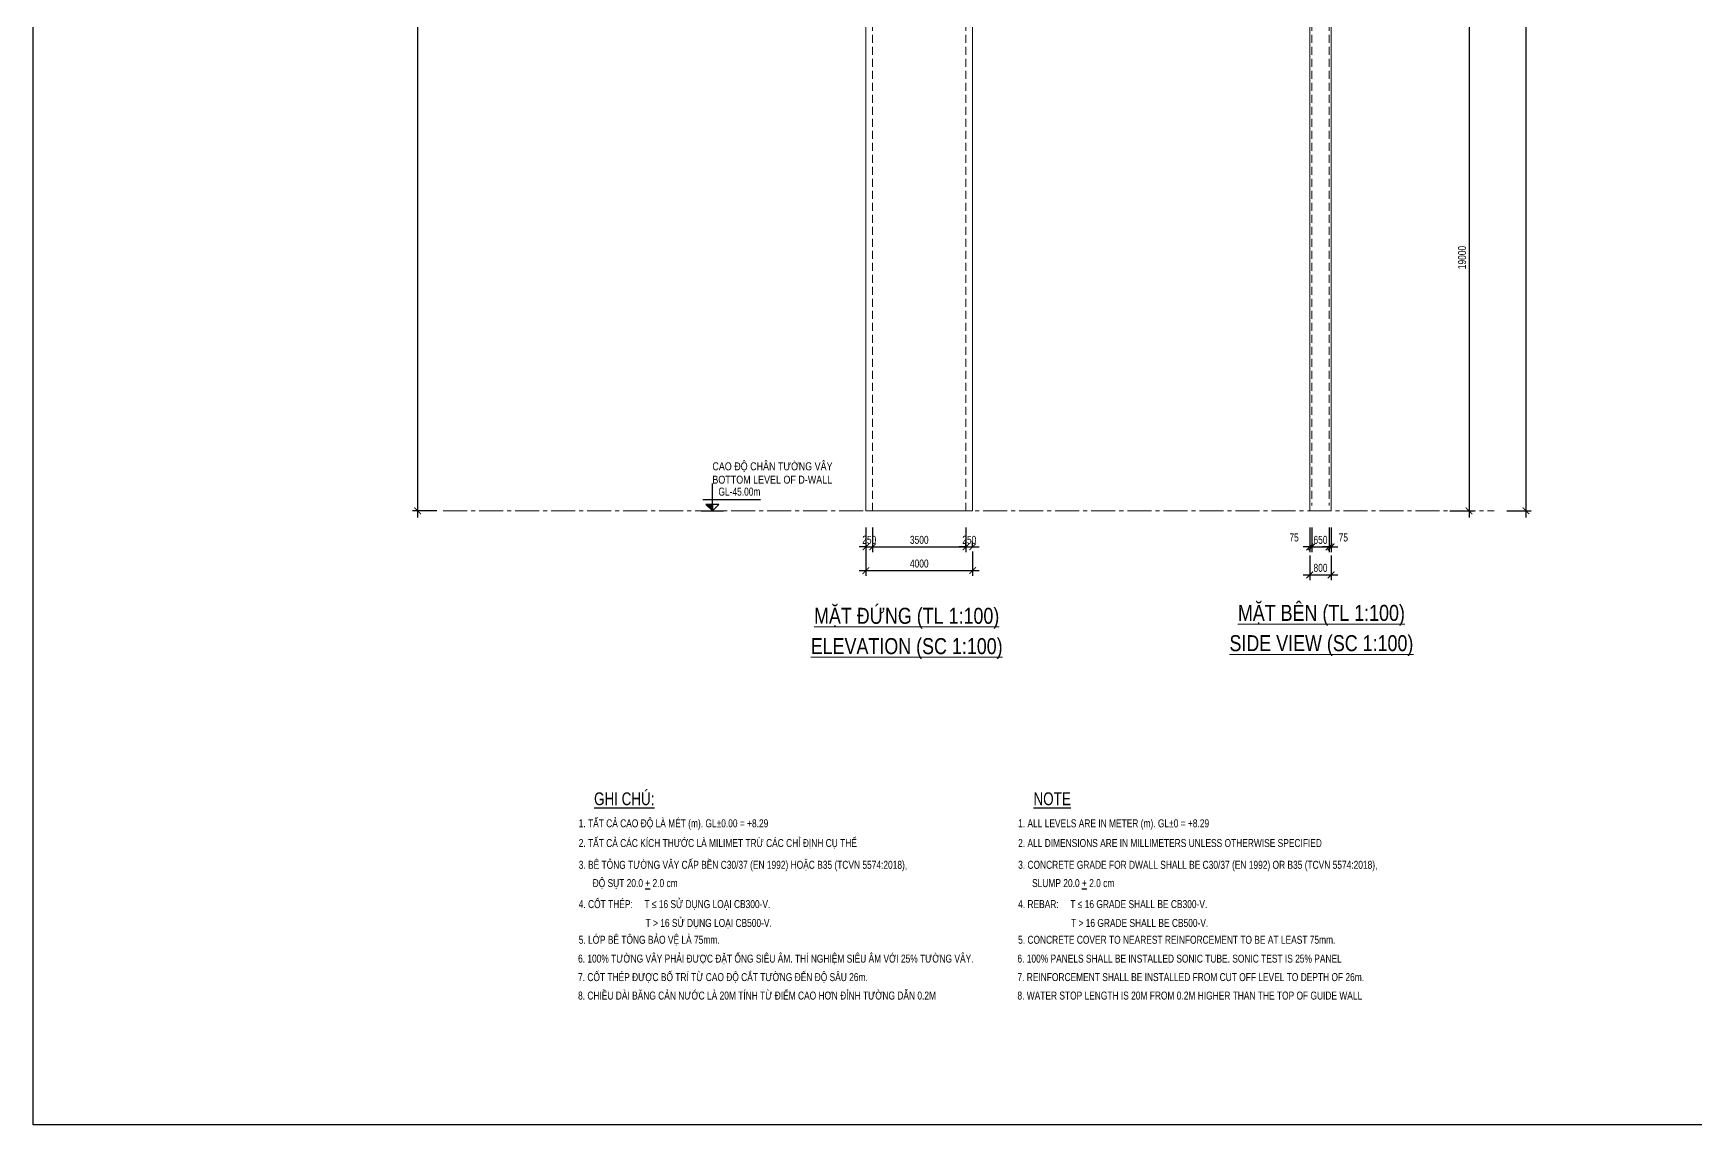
# Model space of a CAD drawing. Header units: millimetres. Extents: x 2746337 to 7547699, y -363432 to 15720.
# Drawn here: x 3258917 to 3321233, y -68024 to -27087 of the extents above; entities that cross this region are included whole.
import ezdxf
from ezdxf.enums import TextEntityAlignment as Align

# ---------------------------------------------------------------- set-up
doc = ezdxf.new("R2010")
doc.units = ezdxf.units.MM
doc.header["$LTSCALE"] = 1200
doc.header["$PDMODE"] = 3
doc.linetypes.add('CENTER2', pattern=[1.125, 0.75, -0.125, 0.125, -0.125])
doc.linetypes.add('HIDDEN', pattern=[0.375, 0.25, -0.125])
for name, color, linetype, lineweight in [('BOUND', 3, 'Continuous', 20), ('ENOTE', 2, 'Continuous', 15), ('Grid line', 160, 'CENTER2', 5), ('HIDE', 8, 'HIDDEN', 13), ('K-THUOC', 1, 'Continuous', 18), ('TEXTVN', 2, 'Continuous', 20)]:
    doc.layers.add(name, color=color, linetype=linetype, lineweight=lineweight)
for name, color, linetype in [('CDC.02.DIM', 1, 'Continuous'), ('CDC.06.TEXT', 2, 'Continuous'), ('CDC.10.HATCH', 251, 'Continuous'), ('CDC.11.NOTE', 8, 'Continuous')]:
    doc.layers.add(name, color=color, linetype=linetype)
doc.styles.add('DB_Arial', font='arial.ttf', dxfattribs={"width": 0.8})
doc.styles.add('SMTEXT', font='arial.ttf', dxfattribs={"width": 0.75})
doc.dimstyles.new('BSV1-100', dxfattribs={"dimtxt": 300, "dimasz": 250, "dimexe": 200, "dimexo": 0, "dimgap": 108, "dimtad": 1, "dimdec": 0, "dimdsep": 46, "dimtxsty": 'SMTEXT', "dimblk": 'ARCHTICK', "dimcen": 100, "dimdle": 250, "dimclrd": 256, "dimclre": 256, "dimclrt": 1, "dimadec": 0, "dimazin": 0, "dimtfac": 1, "dimtdec": 0, "dimtix": 1, "dimtmove": 2, "dimatfit": 3, "dimfxl": 720, "dimfxlon": 1, "dimtolj": 1, "dimtzin": 0, "dimarcsym": 0})

# ---------------------------------------------------------------- blocks, each defined once
blk = doc.blocks.new('A$C7e6bd379')
at = {"layer": 'CDC.06.TEXT', "linetype": 'Continuous', "style": 'SMTEXT', "width": 0.75}
for s, p in [('%%UGHI CHÚ:', (0, 480)), ('%%UNOTE', (16471, 480))]:
    blk.add_text(s, height=480, dxfattribs=at).set_placement(p, align=Align.TOP_LEFT)
at = {"layer": 'CDC.06.TEXT', "style": 'SMTEXT', "width": 0.75}
for s, p in [('1. TẤT CẢ CAO ĐỘ LÀ MÉT (m). GL%%P0.00 = +8.29 ', (-576, -831)), ('1. ALL LEVELS ARE IN METER (m). GL%%P0 = +8.29 ', (15895, -831)), ('2. TẤT CẢ CÁC KÍCH THƯỚC LÀ MILIMET TRỪ CÁC CHỈ ĐỊNH CỤ THỂ', (-576, -1570)), ('2. ALL DIMENSIONS ARE IN MILLIMETERS UNLESS OTHERWISE SPECIFIED', (15895, -1570)), ('3. BÊ TÔNG TƯỜNG VÂY CẤP BỀN C30/37 (EN 1992) HOẶC B35 (TCVN 5574:2018),', (-576, -2387)), ('3. CONCRETE GRADE FOR DWALL SHALL BE C30/37 (EN 1992) OR B35 (TCVN 5574:2018),', (15895, -2387)), ('ĐỘ SỤT 20.0 %%U+%%U 2.0 cm', (-53, -3072)), ('SLUMP 20.0 %%U+%%U 2.0 cm', (16418, -3072)), ('4. CỐT THÉP:     T ≤ 16 SỬ DỤNG LOẠI CB300-V.', (-576, -3860)), ('4. REBAR:     T ≤ 16 GRADE SHALL BE CB300-V.', (15895, -3860)), ('                             T > 16 SỬ DỤNG LOẠI CB500-V.', (-601, -4567)), ('                       T > 16 GRADE SHALL BE CB500-V.', (15869, -4567)), ('5. LỚP BÊ TÔNG BẢO VỆ LÀ 75mm.', (-576, -5198)), ('5. CONCRETE COVER TO NEAREST REINFORCEMENT TO BE AT LEAST 75mm.', (15895, -5198)), ('6. 100%%% TƯỜNG VÂY PHẢI ĐƯỢC ĐẶT ỐNG SIÊU ÂM. THÍ NGHIỆM SIÊU ÂM VỚI 25%%% TƯỜNG VÂY.', (-601, -5905)), ('6. 100%%% PANELS SHALL BE INSTALLED SONIC TUBE. SONIC TEST IS 25%%% PANEL ', (15869, -5905)), ('7. CỐT THÉP ĐƯỢC BỐ TRÍ TỪ CAO ĐỘ CẮT TƯỜNG ĐẾN ĐỘ SÂU 26m. ', (-601, -6598)), ('7. REINFORCEMENT SHALL BE INSTALLED FROM CUT OFF LEVEL TO DEPTH OF 26m. ', (15869, -6598)), ('8. CHIỀU DÀI BĂNG CẢN NƯỚC LÀ 20M TÍNH TỪ ĐIỂM CAO HƠN ĐỈNH TƯỜNG DẪN 0.2M', (-601, -7291)), ('8. WATER STOP LENGTH IS 20M FROM 0.2M HIGHER THAN THE TOP OF GUIDE WALL', (15869, -7291))]:
    blk.add_text(s, height=300, dxfattribs=at).set_placement(p)
blk = doc.blocks.new('_ArchTick')
at = {"color": 0, "linetype": 'ByBlock', "const_width": 0.15}
blk.add_lwpolyline([(-0.5, -0.5), (0.5, 0.5)], dxfattribs=at)
blk = doc.blocks.new('*D665')
at = {"layer": 'Defpoints', "color": 0, "transparency": 16777216}
for p in [(3306768, -45900), (3307568, -45900), (3307568, -47400)]:
    blk.add_point(p, dxfattribs=at)
at = {"layer": 'K-THUOC', "lineweight": -2, "transparency": 16777216}
for p, q in [((3306768, -46680), (3306768, -47600)), ((3307568, -46680), (3307568, -47600)), ((3306518, -47400), (3307818, -47400))]:
    blk.add_line(p, q, dxfattribs=at)
at = {"layer": 'K-THUOC', "lineweight": -2, "transparency": 16777216, "xscale": 250, "yscale": 250, "zscale": 250, "rotation": 180}
blk.add_blockref('_ArchTick', (3306768, -47400), dxfattribs=at)
at = {"layer": 'K-THUOC', "lineweight": -2, "transparency": 16777216, "xscale": 250, "yscale": 250, "zscale": 250}
blk.add_blockref('_ArchTick', (3307568, -47400), dxfattribs=at)
at = {"layer": 'K-THUOC', "color": 1, "transparency": 16777216, "insert": (3307168, -47139), "char_height": 300, "attachment_point": 5, "style": 'SMTEXT'}
blk.add_mtext('\\A1;800', dxfattribs=at)
blk = doc.blocks.new('*D666')
at = {"layer": 'Defpoints', "color": 0, "transparency": 16777216}
for p in [(3306768, -45600), (3306843, -45600), (3306843, -46350)]:
    blk.add_point(p, dxfattribs=at)
at = {"layer": 'K-THUOC', "lineweight": -2, "transparency": 16777216}
for p, q in [((3306768, -45630), (3306768, -46550)), ((3306843, -45630), (3306843, -46550)), ((3306768, -46350), (3306518, -46350)), ((3306768, -46350), (3306843, -46350)), ((3306843, -46350), (3307093, -46350))]:
    blk.add_line(p, q, dxfattribs=at)
at = {"layer": 'K-THUOC', "lineweight": -2, "transparency": 16777216, "xscale": 250, "yscale": 250, "zscale": 250}
blk.add_blockref('_ArchTick', (3306768, -46350), dxfattribs=at)
at = {"layer": 'K-THUOC', "lineweight": -2, "transparency": 16777216, "xscale": 250, "yscale": 250, "zscale": 250, "rotation": 180}
blk.add_blockref('_ArchTick', (3306843, -46350), dxfattribs=at)
at = {"layer": 'K-THUOC', "color": 1, "transparency": 16777216, "insert": (3306177, -46000), "char_height": 300, "attachment_point": 5, "style": 'SMTEXT'}
blk.add_mtext('\\A1;75', dxfattribs=at)
blk = doc.blocks.new('*D667')
at = {"layer": 'Defpoints', "color": 0, "transparency": 16777216}
for p in [(3306843, -45600), (3307493, -45600), (3307493, -46350)]:
    blk.add_point(p, dxfattribs=at)
at = {"layer": 'K-THUOC', "lineweight": -2, "transparency": 16777216}
for p, q in [((3306843, -45630), (3306843, -46550)), ((3307493, -45630), (3307493, -46550)), ((3306843, -46350), (3306593, -46350)), ((3306843, -46350), (3307493, -46350)), ((3307493, -46350), (3307743, -46350))]:
    blk.add_line(p, q, dxfattribs=at)
at = {"layer": 'K-THUOC', "lineweight": -2, "transparency": 16777216, "xscale": 250, "yscale": 250, "zscale": 250}
blk.add_blockref('_ArchTick', (3306843, -46350), dxfattribs=at)
at = {"layer": 'K-THUOC', "lineweight": -2, "transparency": 16777216, "xscale": 250, "yscale": 250, "zscale": 250, "rotation": 180}
blk.add_blockref('_ArchTick', (3307493, -46350), dxfattribs=at)
at = {"layer": 'K-THUOC', "color": 1, "transparency": 16777216, "insert": (3307168, -46089), "char_height": 300, "attachment_point": 5, "style": 'SMTEXT'}
blk.add_mtext('\\A1;650', dxfattribs=at)
blk = doc.blocks.new('*D668')
at = {"layer": 'Defpoints', "color": 0, "transparency": 16777216}
for p in [(3307493, -45600), (3307568, -45600), (3307568, -46350)]:
    blk.add_point(p, dxfattribs=at)
at = {"layer": 'K-THUOC', "lineweight": -2, "transparency": 16777216}
for p, q in [((3307493, -45630), (3307493, -46550)), ((3307568, -45630), (3307568, -46550)), ((3307493, -46350), (3307243, -46350)), ((3307493, -46350), (3307568, -46350)), ((3307568, -46350), (3307818, -46350))]:
    blk.add_line(p, q, dxfattribs=at)
at = {"layer": 'K-THUOC', "lineweight": -2, "transparency": 16777216, "xscale": 250, "yscale": 250, "zscale": 250}
blk.add_blockref('_ArchTick', (3307493, -46350), dxfattribs=at)
at = {"layer": 'K-THUOC', "lineweight": -2, "transparency": 16777216, "xscale": 250, "yscale": 250, "zscale": 250, "rotation": 180}
blk.add_blockref('_ArchTick', (3307568, -46350), dxfattribs=at)
at = {"layer": 'K-THUOC', "color": 1, "transparency": 16777216, "insert": (3308023, -46000), "char_height": 300, "attachment_point": 5, "style": 'SMTEXT'}
blk.add_mtext('\\A1;75', dxfattribs=at)
blk = doc.blocks.new('*D669')
at = {"layer": 'Defpoints', "color": 0, "transparency": 16777216}
for p in [(3273330, 0), (3274852, 0), (3275131, -45000)]:
    blk.add_point(p, dxfattribs=at)
at = {"layer": 'K-THUOC', "lineweight": -2, "transparency": 16777216}
for p, q in [((3273330, -45250), (3273330, 250)), ((3274050, 0), (3273130, 0)), ((3274050, -45000), (3273130, -45000))]:
    blk.add_line(p, q, dxfattribs=at)
at = {"layer": 'K-THUOC', "lineweight": -2, "transparency": 16777216, "xscale": 250, "yscale": 250, "zscale": 250}
for p, rotation in [((3273330, 0), 90), ((3273330, -45000), 270)]:
    blk.add_blockref('_ArchTick', p, dxfattribs=dict(at, rotation=rotation))
at = {"layer": 'K-THUOC', "color": 1, "transparency": 16777216, "insert": (3273069, -22500), "char_height": 300, "attachment_point": 5, "rotation": 90, "style": 'SMTEXT'}
blk.add_mtext('\\A1;45000', dxfattribs=at)
blk = doc.blocks.new('tag_cd')
at = {"layer": 'CDC.10.HATCH'}
blk.add_hatch(color=256, dxfattribs=at).paths.add_polyline_path([(180, 240), (420, 0), (420, 240)])
at = {"layer": 'CDC.02.DIM'}
for points in [[(420, 240), (420, 0), (660, 240), (180, 240), (420, 0), (420, 1020)], [(0, 0), (840, 0)], [(60, 420), (2220, 420)]]:
    blk.add_lwpolyline(points, dxfattribs=at)
at = {"layer": 'CDC.06.TEXT', "ltscale": 0.5, "style": 'SMTEXT', "width": 0.75}
blk.add_attdef('CD', text='', height=300, dxfattribs=at).set_placement((2220, 570), align=Align.RIGHT)
blk = doc.blocks.new('*D709')
at = {"layer": 'Defpoints', "color": 0, "transparency": 16777216}
for p in [(3302021, -26000), (3303593, -45000), (3312736, -45000)]:
    blk.add_point(p, dxfattribs=at)
at = {"layer": 'K-THUOC', "lineweight": -2, "transparency": 16777216}
for p, q in [((3312016, -26000), (3312936, -26000)), ((3312736, -25750), (3312736, -45250)), ((3312016, -45000), (3312936, -45000))]:
    blk.add_line(p, q, dxfattribs=at)
at = {"layer": 'K-THUOC', "lineweight": -2, "transparency": 16777216, "xscale": 250, "yscale": 250, "zscale": 250}
for p, rotation in [((3312736, -26000), 90), ((3312736, -45000), 270)]:
    blk.add_blockref('_ArchTick', p, dxfattribs=dict(at, rotation=rotation))
at = {"layer": 'K-THUOC', "color": 1, "transparency": 16777216, "insert": (3312475, -35500), "char_height": 300, "attachment_point": 5, "rotation": 90, "style": 'SMTEXT'}
blk.add_mtext('\\A1;19000', dxfattribs=at)
blk = doc.blocks.new('*D711')
at = {"layer": 'Defpoints', "color": 0, "transparency": 16777216}
for p in [(3306768, 0), (3306768, -45000), (3314869, -45000)]:
    blk.add_point(p, dxfattribs=at)
at = {"layer": 'K-THUOC', "lineweight": -2, "transparency": 16777216}
for p, q in [((3314149, 0), (3315069, 0)), ((3314869, 250), (3314869, -45250)), ((3314149, -45000), (3315069, -45000))]:
    blk.add_line(p, q, dxfattribs=at)
at = {"layer": 'K-THUOC', "lineweight": -2, "transparency": 16777216, "xscale": 250, "yscale": 250, "zscale": 250}
for p, rotation in [((3314869, 0), 90), ((3314869, -45000), 270)]:
    blk.add_blockref('_ArchTick', p, dxfattribs=dict(at, rotation=rotation))
at = {"layer": 'K-THUOC', "color": 1, "transparency": 16777216, "insert": (3314607, -22500), "char_height": 300, "attachment_point": 5, "rotation": 90, "style": 'SMTEXT'}
blk.add_mtext('\\A1;45000', dxfattribs=at)
blk = doc.blocks.new('*D713')
at = {"layer": 'Defpoints', "color": 0, "transparency": 16777216}
for p in [(3290128, -45600), (3290378, -45600), (3290378, -46350)]:
    blk.add_point(p, dxfattribs=at)
at = {"layer": 'K-THUOC', "lineweight": -2, "transparency": 16777216}
for p, q in [((3290128, -45630), (3290128, -46550)), ((3290378, -45630), (3290378, -46550)), ((3290128, -46350), (3289878, -46350)), ((3290128, -46350), (3290378, -46350)), ((3290378, -46350), (3290628, -46350))]:
    blk.add_line(p, q, dxfattribs=at)
at = {"layer": 'K-THUOC', "lineweight": -2, "transparency": 16777216, "xscale": 250, "yscale": 250, "zscale": 250}
blk.add_blockref('_ArchTick', (3290128, -46350), dxfattribs=at)
at = {"layer": 'K-THUOC', "lineweight": -2, "transparency": 16777216, "xscale": 250, "yscale": 250, "zscale": 250, "rotation": 180}
blk.add_blockref('_ArchTick', (3290378, -46350), dxfattribs=at)
at = {"layer": 'K-THUOC', "color": 1, "transparency": 16777216, "insert": (3290253, -46089), "char_height": 300, "attachment_point": 5, "style": 'SMTEXT'}
blk.add_mtext('\\A1;250', dxfattribs=at)
blk = doc.blocks.new('*D714')
at = {"layer": 'Defpoints', "color": 0, "transparency": 16777216}
for p in [(3293878, -44800), (3290378, -45600), (3293878, -46350)]:
    blk.add_point(p, dxfattribs=at)
at = {"layer": 'K-THUOC', "lineweight": -2, "transparency": 16777216}
for p, q in [((3290378, -45630), (3290378, -46550)), ((3293878, -45630), (3293878, -46550)), ((3290128, -46350), (3294128, -46350))]:
    blk.add_line(p, q, dxfattribs=at)
at = {"layer": 'K-THUOC', "lineweight": -2, "transparency": 16777216, "xscale": 250, "yscale": 250, "zscale": 250, "rotation": 180}
blk.add_blockref('_ArchTick', (3290378, -46350), dxfattribs=at)
at = {"layer": 'K-THUOC', "lineweight": -2, "transparency": 16777216, "xscale": 250, "yscale": 250, "zscale": 250}
blk.add_blockref('_ArchTick', (3293878, -46350), dxfattribs=at)
at = {"layer": 'K-THUOC', "color": 1, "transparency": 16777216, "insert": (3292128, -46089), "char_height": 300, "attachment_point": 5, "style": 'SMTEXT'}
blk.add_mtext('\\A1;3500', dxfattribs=at)
blk = doc.blocks.new('*D715')
at = {"layer": 'Defpoints', "color": 0, "transparency": 16777216}
for p in [(3293878, -46350), (3294128, -46350), (3294128, -46350)]:
    blk.add_point(p, dxfattribs=at)
at = {"layer": 'K-THUOC', "lineweight": -2, "transparency": 16777216}
for p, q in [((3293878, -46350), (3293628, -46350)), ((3293878, -46350), (3293878, -46150)), ((3293878, -46350), (3294128, -46350)), ((3294128, -46350), (3294128, -46150)), ((3294128, -46350), (3294378, -46350))]:
    blk.add_line(p, q, dxfattribs=at)
at = {"layer": 'K-THUOC', "lineweight": -2, "transparency": 16777216, "xscale": 250, "yscale": 250, "zscale": 250}
blk.add_blockref('_ArchTick', (3293878, -46350), dxfattribs=at)
at = {"layer": 'K-THUOC', "lineweight": -2, "transparency": 16777216, "xscale": 250, "yscale": 250, "zscale": 250, "rotation": 180}
blk.add_blockref('_ArchTick', (3294128, -46350), dxfattribs=at)
at = {"layer": 'K-THUOC', "color": 1, "transparency": 16777216, "insert": (3294003, -46089), "char_height": 300, "attachment_point": 5, "style": 'SMTEXT'}
blk.add_mtext('\\A1;250', dxfattribs=at)
blk = doc.blocks.new('*D716')
at = {"layer": 'Defpoints', "color": 0, "transparency": 16777216}
for p in [(3290128, -45000), (3294128, -45000), (3294128, -47240)]:
    blk.add_point(p, dxfattribs=at)
at = {"layer": 'K-THUOC', "lineweight": -2, "transparency": 16777216}
for p, q in [((3290128, -46520), (3290128, -47440)), ((3294128, -46520), (3294128, -47440)), ((3289878, -47240), (3294378, -47240))]:
    blk.add_line(p, q, dxfattribs=at)
at = {"layer": 'K-THUOC', "lineweight": -2, "transparency": 16777216, "xscale": 250, "yscale": 250, "zscale": 250, "rotation": 180}
blk.add_blockref('_ArchTick', (3290128, -47240), dxfattribs=at)
at = {"layer": 'K-THUOC', "lineweight": -2, "transparency": 16777216, "xscale": 250, "yscale": 250, "zscale": 250}
blk.add_blockref('_ArchTick', (3294128, -47240), dxfattribs=at)
at = {"layer": 'K-THUOC', "color": 1, "transparency": 16777216, "insert": (3292128, -46978), "char_height": 300, "attachment_point": 5, "style": 'SMTEXT'}
blk.add_mtext('\\A1;4000', dxfattribs=at)

msp = doc.modelspace()

# ---------------------------------------------------------------- linework, layer by layer
msp.add_lwpolyline([(3258917.1, 9128.3), (3352434.4, 9128.3), (3352434.4, -68024), (3258917.1, -68024)], close=True)
at = {"layer": 'BOUND'}
for points in [[(3290128.4, -45000), (3294128.4, -45000), (3294106.7, -1200), (3290128.4, -1200)], [(3306768, -45000), (3307568, -45000), (3307568, -1200), (3306768, -1200)]]:
    msp.add_lwpolyline(points, close=True, dxfattribs=at)
at = {"layer": 'BOUND', "lineweight": 20}
msp.add_lwpolyline([(3307568, -4350), (3307568, -1200), (3306768, -1200), (3306768, -45000), (3307568, -45000), (3307568, -19550)], dxfattribs=at)
at = {"layer": 'Grid line'}
msp.add_line((3274277.3, -45000), (3313681.1, -45000), dxfattribs=at)
at = {"layer": 'HIDE'}
for p, q in [((3290378.4, -150), (3290378.4, -45000)), ((3293878.4, -150), (3293878.4, -45000)), ((3306843, -150), (3306843, -44800)), ((3307493, -150), (3307493, -44800))]:
    msp.add_line(p, q, dxfattribs=at)

# ---------------------------------------------------------------- block references
at = {"layer": 'CDC.11.NOTE'}
msp.add_blockref('A$C7e6bd379', (3279939.1, -56037.9), dxfattribs=at)
at = {"layer": 'ENOTE'}
msp.add_blockref('tag_cd', (3283953.1, -45000), dxfattribs=at).add_auto_attribs({'CD': 'GL-45.00m'})

# ---------------------------------------------------------------- texts
at = {"layer": 'TEXTVN', "style": 'DB_Arial', "width": 0.8}
for s, p in [('CAO ĐỘ CHÂN TƯỜNG VÂY', (3284373.1, -43480)), ('BOTTOM LEVEL OF D-WALL', (3284373.1, -43980))]:
    msp.add_text(s, height=300, dxfattribs=at).set_placement(p)
for s, p in [('%%UMẶT ĐỨNG (TL 1:100)', (3291656.5, -48947.4)), ('%%UMẶT BÊN (TL 1:100)', (3307202, -48836.3)), ('%%UELEVATION (SC 1:100)', (3291656.5, -50147.4)), ('%%USIDE VIEW (SC 1:100)', (3307202, -50036.3))]:
    msp.add_text(s, height=600, dxfattribs=at).set_placement(p, align=Align.MIDDLE)

# ---------------------------------------------------------------- dimensions: what is measured, and where the dimension line sits
at = {"layer": 'K-THUOC'}
for base, p1, p2, picture, middle in [((3273329.7, 0), (3275131, -45000), (3274852.1, 0), '*D669', (3273068.6, -22500)), ((3314868.6, -45000), (3306768, 0), (3306768, -45000), '*D711', (3314607.5, -22500)), ((3312735.9, -45000), (3302021.3, -26000), (3303593, -45000), '*D709', (3312474.7, -35500))]:
    dim = msp.add_linear_dim(base=base, p1=p1, p2=p2, angle=90, dimstyle='BSV1-100', dxfattribs=at)
    dim.commit()
    dim.dimension.update_dxf_attribs({"geometry": picture, "text_midpoint": middle})
for base, p1, p2, picture, middle in [((3293878.4, -46350), (3290378.4, -45600), (3293878.4, -44800), '*D714', (3292128.4, -46088.7)), ((3294128.4, -47239.6), (3290128.4, -45000), (3294128.4, -45000), '*D716', (3292128.4, -46978.5)), ((3290378.4, -46350), (3290128.4, -45600), (3290378.4, -45600), '*D713', (3290253.4, -46088.8)), ((3307568, -47400), (3306768, -45900), (3307568, -45900), '*D665', (3307168, -47138.8)), ((3307493, -46350), (3306843, -45600), (3307493, -45600), '*D667', (3307168, -46088.8))]:
    dim = msp.add_linear_dim(base=base, p1=p1, p2=p2, dimstyle='BSV1-100', dxfattribs=at)
    dim.commit()
    dim.dimension.update_dxf_attribs({"geometry": picture, "text_midpoint": middle})
dim = msp.add_aligned_dim(p1=(3293878.4, -46350), p2=(3294128.4, -46350), distance=0, dimstyle='BSV1-100', dxfattribs=at)
dim.commit()
dim.dimension.update_dxf_attribs({"geometry": '*D715', "text_midpoint": (3294003.4, -46088.8)})
for base, p1, p2, picture, middle in [((3306843, -46350), (3306768, -45600), (3306843, -45600), '*D666', (3306176.7, -46000)), ((3307568, -46350), (3307493, -45600), (3307568, -45600), '*D668', (3308023.3, -46000))]:
    dim = msp.add_linear_dim(base=base, p1=p1, p2=p2, dimstyle='BSV1-100', dxfattribs=at)
    dim.commit()
    dim.dimension.update_dxf_attribs({"geometry": picture, "text_midpoint": middle, "dimtype": 160})

doc.saveas('drawing.dxf')
